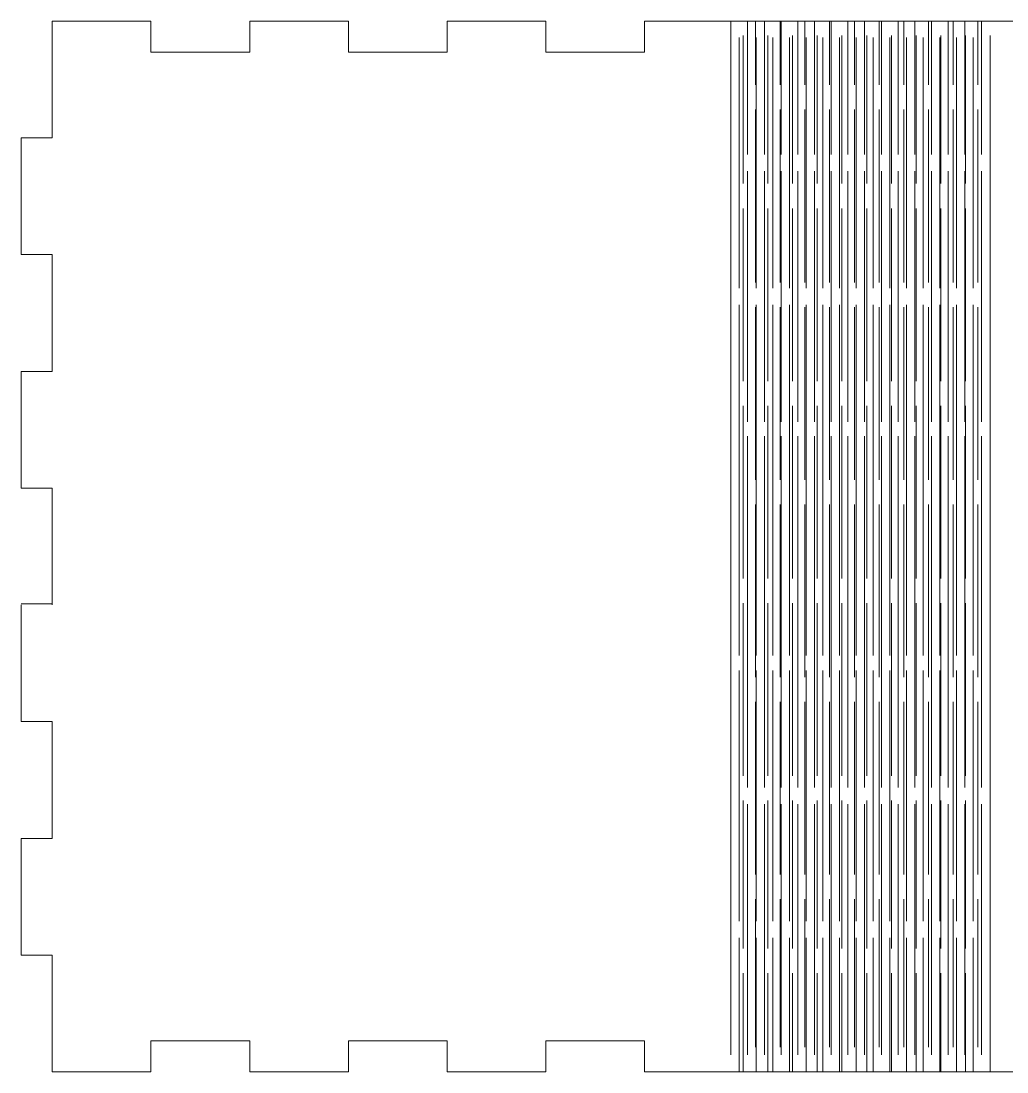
# Model space of a CAD drawing. Header units: inches. Extents: x 0.7 to 10.9, y -10.9 to -0.5.
# Drawn here: x 0.75 to 6.65, y -6.78 to -0.49 of the extents above; entities that cross this region are included whole.
import ezdxf

# ---------------------------------------------------------------- set-up
doc = ezdxf.new("R2010")
doc.units = ezdxf.units.IN
doc.header["$MEASUREMENT"] = 0
doc.layers.add('Layer 1', color=7, linetype='Continuous')

# ---------------------------------------------------------------- blocks, each defined once
blk = doc.blocks.new('block 8')
at = {"layer": 'Layer 1', "color": 240, "lineweight": 5, "true_color": 0xed1f24}
for points in [[(4.9953, -0.8741), (4.9953, -0.4916)], [(5.1429, -0.8741), (5.1429, -0.4916)], [(5.2905, -0.8741), (5.2905, -0.4916)], [(5.4382, -0.8741), (5.4382, -0.4916)], [(5.5858, -0.8741), (5.5858, -0.4916)], [(5.7335, -0.8741), (5.7335, -0.4916)], [(5.8811, -0.8741), (5.8811, -0.4916)], [(6.0287, -0.8741), (6.0287, -0.4916)], [(6.1764, -0.8741), (6.1764, -0.4916)], [(6.324, -0.8741), (6.324, -0.4916)], [(6.4716, -0.8741), (6.4716, -0.4916)], [(5.0691, -1.4646), (5.0691, -0.5788)], [(5.2167, -1.4646), (5.2167, -0.5788)], [(5.3643, -1.4646), (5.3643, -0.5788)], [(5.512, -1.4646), (5.512, -0.5788)], [(5.6596, -1.4646), (5.6596, -0.5788)], [(5.8073, -1.4646), (5.8073, -0.5788)], [(5.9549, -1.4646), (5.9549, -0.5788)], [(6.1025, -1.4646), (6.1025, -0.5788)], [(6.2502, -1.4646), (6.2502, -0.5788)], [(6.3978, -1.4646), (6.3978, -0.5788)], [(6.5454, -1.4646), (6.5454, -0.5788)], [(4.9953, -1.0217), (4.9953, -2.0552)], [(5.1429, -1.0217), (5.1429, -2.0552)], [(5.2905, -1.0217), (5.2905, -2.0552)], [(5.4382, -1.0217), (5.4382, -2.0552)], [(5.5858, -1.0217), (5.5858, -2.0552)], [(5.7335, -1.0217), (5.7335, -2.0552)], [(5.8811, -1.0217), (5.8811, -2.0552)], [(6.0287, -1.0217), (6.0287, -2.0552)], [(6.1764, -1.0217), (6.1764, -2.0552)], [(6.324, -1.0217), (6.324, -2.0552)], [(6.4716, -1.0217), (6.4716, -2.0552)], [(5.0691, -2.6457), (5.0691, -1.6123)], [(5.2167, -2.6457), (5.2167, -1.6123)], [(5.3643, -2.6457), (5.3643, -1.6123)], [(5.512, -2.6457), (5.512, -1.6123)], [(5.6596, -2.6457), (5.6596, -1.6123)], [(5.8073, -2.6457), (5.8073, -1.6123)], [(5.9549, -2.6457), (5.9549, -1.6123)], [(6.1025, -2.6457), (6.1025, -1.6123)], [(6.2502, -2.6457), (6.2502, -1.6123)], [(6.3978, -2.6457), (6.3978, -1.6123)], [(6.5454, -2.6457), (6.5454, -1.6123)], [(4.9953, -2.2028), (4.9953, -3.2363)], [(5.1429, -2.2028), (5.1429, -3.2363)], [(5.2905, -2.2028), (5.2905, -3.2363)], [(5.4382, -2.2028), (5.4382, -3.2363)], [(5.5858, -2.2028), (5.5858, -3.2363)], [(5.7335, -2.2028), (5.7335, -3.2363)], [(5.8811, -2.2028), (5.8811, -3.2363)], [(6.0287, -2.2028), (6.0287, -3.2363)], [(6.1764, -2.2028), (6.1764, -3.2363)], [(6.324, -2.2028), (6.324, -3.2363)], [(6.4716, -2.2028), (6.4716, -3.2363)], [(5.0691, -3.8268), (5.0691, -2.7934)], [(5.2167, -3.8268), (5.2167, -2.7934)], [(5.3643, -3.8268), (5.3643, -2.7934)], [(5.512, -3.8268), (5.512, -2.7934)], [(5.6596, -3.8268), (5.6596, -2.7934)], [(5.8073, -3.8268), (5.8073, -2.7934)], [(5.9549, -3.8268), (5.9549, -2.7934)], [(6.1025, -3.8268), (6.1025, -2.7934)], [(6.2502, -3.8268), (6.2502, -2.7934)], [(6.3978, -3.8268), (6.3978, -2.7934)], [(6.5454, -3.8268), (6.5454, -2.7934)], [(4.9953, -3.3839), (4.9953, -4.4174)], [(5.1429, -3.3839), (5.1429, -4.4174)], [(5.2905, -3.3839), (5.2905, -4.4174)], [(5.4382, -3.3839), (5.4382, -4.4174)], [(5.5858, -3.3839), (5.5858, -4.4174)], [(5.7335, -3.3839), (5.7335, -4.4174)], [(5.8811, -3.3839), (5.8811, -4.4174)], [(6.0287, -3.3839), (6.0287, -4.4174)], [(6.1764, -3.3839), (6.1764, -4.4174)], [(6.324, -3.3839), (6.324, -4.4174)], [(6.4716, -3.3839), (6.4716, -4.4174)], [(5.0691, -5.0079), (5.0691, -3.9745)], [(5.2167, -5.0079), (5.2167, -3.9745)], [(5.3643, -5.0079), (5.3643, -3.9745)], [(5.512, -5.0079), (5.512, -3.9745)], [(5.6596, -5.0079), (5.6596, -3.9745)], [(5.8073, -5.0079), (5.8073, -3.9745)], [(5.9549, -5.0079), (5.9549, -3.9745)], [(6.1025, -5.0079), (6.1025, -3.9745)], [(6.2502, -5.0079), (6.2502, -3.9745)], [(6.3978, -5.0079), (6.3978, -3.9745)], [(6.5454, -5.0079), (6.5454, -3.9745)], [(4.9953, -4.565), (4.9953, -5.5985)], [(5.1429, -4.565), (5.1429, -5.5985)], [(5.2905, -4.565), (5.2905, -5.5985)], [(5.4382, -4.565), (5.4382, -5.5985)], [(5.5858, -4.565), (5.5858, -5.5985)], [(5.7335, -4.565), (5.7335, -5.5985)], [(5.8811, -4.565), (5.8811, -5.5985)], [(6.0287, -4.565), (6.0287, -5.5985)], [(6.1764, -4.565), (6.1764, -5.5985)], [(6.324, -4.565), (6.324, -5.5985)], [(6.4716, -4.565), (6.4716, -5.5985)], [(5.0691, -6.0414), (5.0691, -5.1556)], [(5.2167, -6.0414), (5.2167, -5.1556)], [(5.3643, -6.0414), (5.3643, -5.1556)], [(5.512, -6.0414), (5.512, -5.1556)], [(5.6596, -6.0414), (5.6596, -5.1556)], [(5.8073, -6.0414), (5.8073, -5.1556)], [(5.9549, -6.0414), (5.9549, -5.1556)], [(6.1025, -6.0414), (6.1025, -5.1556)], [(6.2502, -6.0414), (6.2502, -5.1556)], [(6.3978, -6.0414), (6.3978, -5.1556)], [(6.5454, -6.0414), (6.5454, -5.1556)], [(4.9953, -5.7461), (4.9953, -6.632)], [(5.1429, -5.7461), (5.1429, -6.632)], [(5.2905, -5.7461), (5.2905, -6.632)], [(5.4382, -5.7461), (5.4382, -6.632)], [(5.5858, -5.7461), (5.5858, -6.632)], [(5.7335, -5.7461), (5.7335, -6.632)], [(5.8811, -5.7461), (5.8811, -6.632)], [(6.0287, -5.7461), (6.0287, -6.632)], [(6.1764, -5.7461), (6.1764, -6.632)], [(6.324, -5.7461), (6.324, -6.632)], [(6.4716, -5.7461), (6.4716, -6.632)], [(5.0691, -6.7796), (5.0691, -6.189)], [(5.2167, -6.7796), (5.2167, -6.189)], [(5.3643, -6.7796), (5.3643, -6.189)], [(5.512, -6.7796), (5.512, -6.189)], [(5.6596, -6.7796), (5.6596, -6.189)], [(5.8073, -6.7796), (5.8073, -6.189)], [(5.9549, -6.7796), (5.9549, -6.189)], [(6.1025, -6.7796), (6.1025, -6.189)], [(6.2502, -6.7796), (6.2502, -6.189)], [(6.3978, -6.7796), (6.3978, -6.189)], [(6.5454, -6.7796), (6.5454, -6.189)]]:
    blk.add_lwpolyline(points, dxfattribs=at)
blk = doc.blocks.new('block 9')
at = {"layer": 'Layer 1', "color": 7, "lineweight": 5, "true_color": 0xffffff}
for points in [[(0.9352, -1.1902), (0.9352, -0.4915)], [(0.7482, -1.1902), (0.7482, -1.8889)], [(0.9352, -1.1902), (0.7482, -1.1902)], [(0.9352, -1.8889), (0.7496, -1.8889)], [(0.9352, -2.5876), (0.9352, -1.8889)], [(0.7482, -2.5876), (0.7482, -3.2862)], [(0.9352, -2.5876), (0.7482, -2.5876)], [(0.9352, -3.2862), (0.7482, -3.2862)], [(0.9352, -3.9849), (0.9352, -3.2862)], [(0.9352, -3.9785), (0.7482, -3.9785)], [(0.7482, -3.9849), (0.7482, -4.6836)], [(0.9352, -4.6836), (0.7482, -4.6836)], [(0.9352, -5.3822), (0.9352, -4.6836)], [(0.7482, -5.3822), (0.7482, -6.0809)], [(0.9352, -5.3822), (0.7482, -5.3822)], [(0.9352, -6.0809), (0.7482, -6.0809)], [(0.9352, -6.7796), (0.9352, -6.0809)]]:
    blk.add_lwpolyline(points, dxfattribs=at)
blk = doc.blocks.new('block 10')
at = {"layer": 'Layer 1', "color": 7, "lineweight": 5, "true_color": 0xffffff}
for points in [[(2.1163, -6.5926), (1.5258, -6.5926)], [(3.2974, -6.5926), (2.7069, -6.5926)], [(4.4785, -6.5926), (3.8879, -6.5926)]]:
    blk.add_lwpolyline(points, dxfattribs=at)
blk = doc.blocks.new('block 12')
at = {"layer": 'Layer 1', "color": 7, "lineweight": 5, "true_color": 0xffffff}
for points in [[(2.1163, -0.6786), (1.5258, -0.6786)], [(3.2974, -0.6786), (2.7069, -0.6786)], [(4.4785, -0.6786), (3.8879, -0.6786)]]:
    blk.add_lwpolyline(points, dxfattribs=at)
blk = doc.blocks.new('block 11')
at = {"layer": 'Layer 1', "color": 7, "lineweight": 5, "true_color": 0xffffff}
for points in [[(0.9352, -0.4916), (1.5258, -0.4916)], [(1.5258, -0.4916), (1.5258, -0.6786)], [(2.1163, -0.4916), (2.7069, -0.4916)], [(2.1163, -0.6786), (2.1163, -0.4916)], [(2.7069, -0.4916), (2.7069, -0.6786)], [(3.2974, -0.4916), (3.8879, -0.4916)], [(3.2974, -0.6786), (3.2974, -0.4916)], [(3.8879, -0.4916), (3.8879, -0.6786)], [(4.4785, -0.6786), (4.4785, -0.4916)], [(10.6793, -0.4916), (4.4785, -0.4916)], [(10.6793, -0.4916), (10.6793, -0.7868)], [(10.6793, -0.7868), (10.8663, -0.7868)]]:
    blk.add_lwpolyline(points, dxfattribs=at)
at = {"layer": 'Layer 1'}
blk.add_blockref('block 12', (0, 0), dxfattribs=at)
blk = doc.blocks.new('block 7')
at = {"layer": 'Layer 1', "color": 7, "lineweight": 5, "true_color": 0xffffff}
for points in [[(1.5258, -6.5926), (1.5258, -6.7796)], [(2.1163, -6.7796), (2.1163, -6.5926)], [(2.7069, -6.5926), (2.7069, -6.7796)], [(3.2974, -6.7796), (3.2974, -6.5926)], [(3.8879, -6.5926), (3.8879, -6.7796)], [(4.4785, -6.7796), (4.4785, -6.5926)], [(1.5258, -6.7796), (0.9352, -6.7796)], [(2.7069, -6.7796), (2.1163, -6.7796)], [(3.8879, -6.7796), (3.2974, -6.7796)], [(4.4785, -6.7796), (10.6793, -6.7796)]]:
    blk.add_lwpolyline(points, dxfattribs=at)
at = {"layer": 'Layer 1'}
for name in ['block 9', 'block 11', 'block 8', 'block 10']:
    blk.add_blockref(name, (0, 0), dxfattribs=at)
blk = doc.blocks.new('block 16')
at = {"layer": 'Layer 1', "color": 7, "lineweight": 5, "true_color": 0xffffff}
for points in [[(4.9953, -0.4916), (4.9953, -1.2906)], [(5.0952, -0.4916), (5.0952, -1.2906)], [(5.1952, -0.4916), (5.1952, -1.2906)], [(5.2952, -0.4916), (5.2952, -1.2906)], [(5.3952, -0.4916), (5.3952, -1.2906)], [(5.4952, -0.4916), (5.4952, -1.2906)], [(5.5952, -0.4916), (5.5952, -1.2906)], [(5.6952, -0.4916), (5.6952, -1.2906)], [(5.7952, -0.4916), (5.7952, -1.2906)], [(5.8952, -0.4916), (5.8952, -1.2906)], [(5.9952, -0.4916), (5.9952, -1.2906)], [(6.0951, -0.4916), (6.0951, -1.2906)], [(6.1951, -0.4916), (6.1951, -1.2906)], [(6.2951, -0.4916), (6.2951, -1.2906)], [(6.3951, -0.4916), (6.3951, -1.2906)], [(6.4951, -0.4916), (6.4951, -1.2906)], [(5.0453, -0.5906), (5.0453, -2.0906)], [(5.1452, -0.5906), (5.1452, -2.0906)], [(5.2452, -0.5906), (5.2452, -2.0906)], [(5.3452, -0.5906), (5.3452, -2.0906)], [(5.4452, -0.5906), (5.4452, -2.0906)], [(5.5452, -0.5906), (5.5452, -2.0906)], [(5.6452, -0.5906), (5.6452, -2.0906)], [(5.7452, -0.5906), (5.7452, -2.0906)], [(5.8452, -0.5906), (5.8452, -2.0906)], [(5.9452, -0.5906), (5.9452, -2.0906)], [(6.0451, -0.5906), (6.0451, -2.0906)], [(6.1451, -0.5906), (6.1451, -2.0906)], [(6.2451, -0.5906), (6.2451, -2.0906)], [(6.3451, -0.5906), (6.3451, -2.0906)], [(6.4451, -0.5906), (6.4451, -2.0906)], [(6.5451, -0.5906), (6.5451, -2.0906)], [(4.9953, -1.3906), (4.9953, -2.8906)], [(5.0952, -1.3906), (5.0952, -2.8906)], [(5.1952, -1.3906), (5.1952, -2.8906)], [(5.2952, -1.3906), (5.2952, -2.8906)], [(5.3952, -1.3906), (5.3952, -2.8906)], [(5.4952, -1.3906), (5.4952, -2.8906)], [(5.5952, -1.3906), (5.5952, -2.8906)], [(5.6952, -1.3906), (5.6952, -2.8906)], [(5.7952, -1.3906), (5.7952, -2.8906)], [(5.8952, -1.3906), (5.8952, -2.8906)], [(5.9952, -1.3906), (5.9952, -2.8906)], [(6.0951, -1.3906), (6.0951, -2.8906)], [(6.1951, -1.3906), (6.1951, -2.8906)], [(6.2951, -1.3906), (6.2951, -2.8906)], [(6.3951, -1.3906), (6.3951, -2.8906)], [(6.4951, -1.3906), (6.4951, -2.8906)], [(5.0453, -2.1906), (5.0453, -4.2879)], [(5.1452, -2.1906), (5.1452, -4.2879)], [(5.2452, -2.1906), (5.2452, -4.2879)], [(5.3452, -2.1906), (5.3452, -4.2879)], [(5.4452, -2.1906), (5.4452, -4.2879)], [(5.5452, -2.1906), (5.5452, -4.2879)], [(5.6452, -2.1906), (5.6452, -4.2879)], [(5.7452, -2.1906), (5.7452, -4.2879)], [(5.8452, -2.1906), (5.8452, -4.2879)], [(5.9452, -2.1906), (5.9452, -4.2879)], [(6.0451, -2.1906), (6.0451, -4.2879)], [(6.1451, -2.1906), (6.1451, -4.2879)], [(6.2451, -2.1906), (6.2451, -4.2879)], [(6.3451, -2.1906), (6.3451, -4.2879)], [(6.4451, -2.1906), (6.4451, -4.2879)], [(6.5451, -2.1906), (6.5451, -4.2879)]]:
    blk.add_lwpolyline(points, dxfattribs=at)
blk = doc.blocks.new('block 17')
at = {"layer": 'Layer 1', "color": 7, "lineweight": 5, "true_color": 0xffffff}
for points in [[(4.9953, -2.9758), (4.9953, -5.0775)], [(5.0952, -2.9758), (5.0952, -5.0775)], [(5.1952, -2.9758), (5.1952, -5.0775)], [(5.2952, -2.9758), (5.2952, -5.0775)], [(5.3952, -2.9758), (5.3952, -5.0775)], [(5.4952, -2.9758), (5.4952, -5.0775)], [(5.5952, -2.9758), (5.5952, -5.0775)], [(5.6952, -2.9758), (5.6952, -5.0775)], [(5.7952, -2.9758), (5.7952, -5.0775)], [(5.8952, -2.9758), (5.8952, -5.0775)], [(5.9952, -2.9758), (5.9952, -5.0775)], [(6.0951, -2.9758), (6.0951, -5.0775)], [(6.1951, -2.9758), (6.1951, -5.0775)], [(6.2951, -2.9758), (6.2951, -5.0775)], [(6.3951, -2.9758), (6.3951, -5.0775)], [(6.4951, -2.9758), (6.4951, -5.0775)], [(5.0453, -4.3775), (5.0453, -5.8775)], [(5.1452, -4.3775), (5.1452, -5.8775)], [(5.2452, -4.3775), (5.2452, -5.8775)], [(5.3452, -4.3775), (5.3452, -5.8775)], [(5.4452, -4.3775), (5.4452, -5.8775)], [(5.5452, -4.3775), (5.5452, -5.8775)], [(5.6452, -4.3775), (5.6452, -5.8775)], [(5.7452, -4.3775), (5.7452, -5.8775)], [(5.8452, -4.3775), (5.8452, -5.8775)], [(5.9452, -4.3775), (5.9452, -5.8775)], [(6.0451, -4.3775), (6.0451, -5.8775)], [(6.1451, -4.3775), (6.1451, -5.8775)], [(6.2451, -4.3775), (6.2451, -5.8775)], [(6.3451, -4.3775), (6.3451, -5.8775)], [(6.4451, -4.3775), (6.4451, -5.8775)], [(6.5451, -4.3775), (6.5451, -5.8775)], [(4.9953, -5.1775), (4.9953, -6.6775)], [(5.0953, -5.1775), (5.0953, -6.6775)], [(5.1953, -5.1775), (5.1953, -6.6775)], [(5.2952, -5.1775), (5.2952, -6.6775)], [(5.3952, -5.1775), (5.3952, -6.6775)], [(5.4952, -5.1775), (5.4952, -6.6775)], [(5.5952, -5.1775), (5.5952, -6.6775)], [(5.6952, -5.1775), (5.6952, -6.6775)], [(5.7952, -5.1775), (5.7952, -6.6775)], [(5.8952, -5.1775), (5.8952, -6.6775)], [(5.9952, -5.1775), (5.9952, -6.6775)], [(6.0951, -5.1775), (6.0951, -6.6775)], [(6.1951, -5.1775), (6.1951, -6.6775)], [(6.2951, -5.1775), (6.2951, -6.6775)], [(6.3951, -5.1775), (6.3951, -6.6775)], [(6.4951, -5.1775), (6.4951, -6.6775)], [(5.0453, -5.9775), (5.0453, -6.7796)], [(5.1452, -5.9775), (5.1452, -6.7796)], [(5.2452, -5.9775), (5.2452, -6.7796)], [(5.3452, -5.9775), (5.3452, -6.7796)], [(5.4452, -5.9775), (5.4452, -6.7796)], [(5.5452, -5.9775), (5.5452, -6.7796)], [(5.6452, -5.9775), (5.6452, -6.7796)], [(5.7452, -5.9775), (5.7452, -6.7796)], [(5.8452, -5.9775), (5.8452, -6.7796)], [(5.9452, -5.9775), (5.9452, -6.7796)], [(6.0451, -5.9775), (6.0451, -6.7796)], [(6.1451, -5.9775), (6.1451, -6.7796)], [(6.2451, -5.9775), (6.2451, -6.7796)], [(6.3451, -5.9775), (6.3451, -6.7796)], [(6.4451, -5.9775), (6.4451, -6.7796)], [(6.5451, -5.9775), (6.5451, -6.7796)]]:
    blk.add_lwpolyline(points, dxfattribs=at)

msp = doc.modelspace()

# ---------------------------------------------------------------- block references
at = {"layer": 'Layer 1'}
for name in ['block 7', 'block 16', 'block 17']:
    msp.add_blockref(name, (0, 0), dxfattribs=at)

doc.saveas('drawing.dxf')
